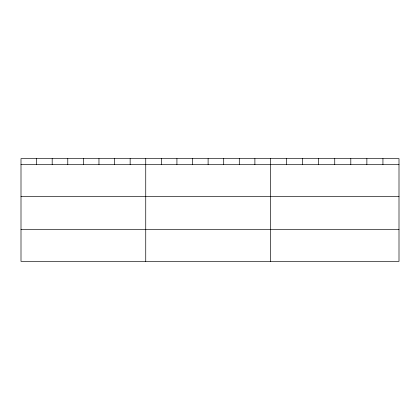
<?xml version="1.0" encoding="UTF-8"?>
<svg xmlns="http://www.w3.org/2000/svg" width="420" height="420" viewBox="0 0 420 420"><rect width="100%" height="100%" fill="white"/><g stroke="black" fill="none" stroke-linecap="round" stroke-linejoin="round"><path stroke-width="0.63" d="M399 196.508L399 158.624L21 158.624L21 261.377L399 261.377L399 196.508L21 196.508M21 164.561L399 164.561M21 229.425L399 229.425M382.935 158.624L382.935 164.561M366.87 158.624L366.87 164.561M350.805 158.624L350.805 164.561M334.74 158.624L334.74 164.561M318.675 158.624L318.675 164.561M302.61 158.624L302.61 164.561M286.545 158.624L286.545 164.561M270.48 158.624L270.48 261.377M254.888 158.624L254.888 164.561M239.295 158.624L239.295 164.561M223.703 158.624L223.703 164.561M208.11 158.624L208.11 164.561M192.518 158.624L192.518 164.561M176.925 158.624L176.925 164.561M161.333 158.624L161.333 164.561M145.74 158.624L145.74 261.377M130.148 158.624L130.148 164.561M114.555 158.624L114.555 164.561M98.963 158.624L98.963 164.561M83.37 158.624L83.37 164.561M67.778 158.624L67.778 164.561M52.185 158.624L52.185 164.561M36.593 158.624L36.593 164.561"/></g></svg>
